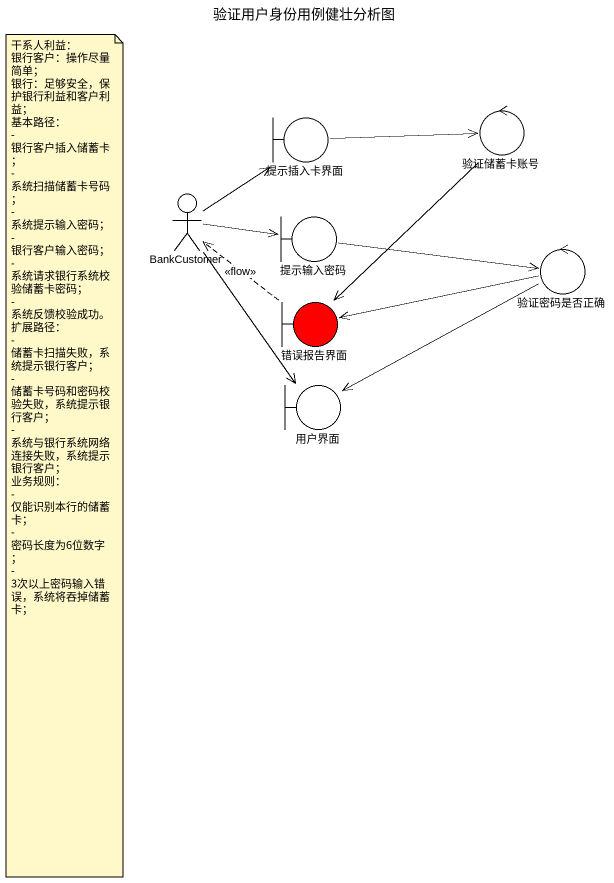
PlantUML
@startuml
title 验证用户身份用例健壮分析图
boundary 提示插入卡界面
control 验证储蓄卡账号
actor BankCustomer
boundary 提示输入密码
control 验证密码是否正确
boundary 错误报告界面 #FF0000
boundary 用户界面
提示插入卡界面 -right-> 验证储蓄卡账号
验证储蓄卡账号 --> 错误报告界面
BankCustomer -up-> 提示插入卡界面
BankCustomer -right-> 提示输入密码
BankCustomer --> 用户界面
提示输入密码 -right-> 验证密码是否正确
验证密码是否正确 -left-> 错误报告界面
验证密码是否正确 -left-> 用户界面
错误报告界面 .up.> BankCustomer : <<flow>>
note as N1
  干系人利益：
  银行客户：操作尽量简单；
  银行：足够安全，保护银行利益和客户利益；
  基本路径：
  - 银行客户插入储蓄卡；
  - 系统扫描储蓄卡号码；
  - 系统提示输入密码；
  - 银行客户输入密码；
  - 系统请求银行系统校验储蓄卡密码；
  - 系统反馈校验成功。
  扩展路径：
  - 储蓄卡扫描失败，系统提示银行客户；
  - 储蓄卡号码和密码校验失败，系统提示银行客户；
  - 系统与银行系统网络连接失败，系统提示银行客户；
  业务规则：
  - 仅能识别本行的储蓄卡；
  - 密码长度为6位数字；
  - 3次以上密码输入错误，系统将吞掉储蓄卡；
end note
@enduml
